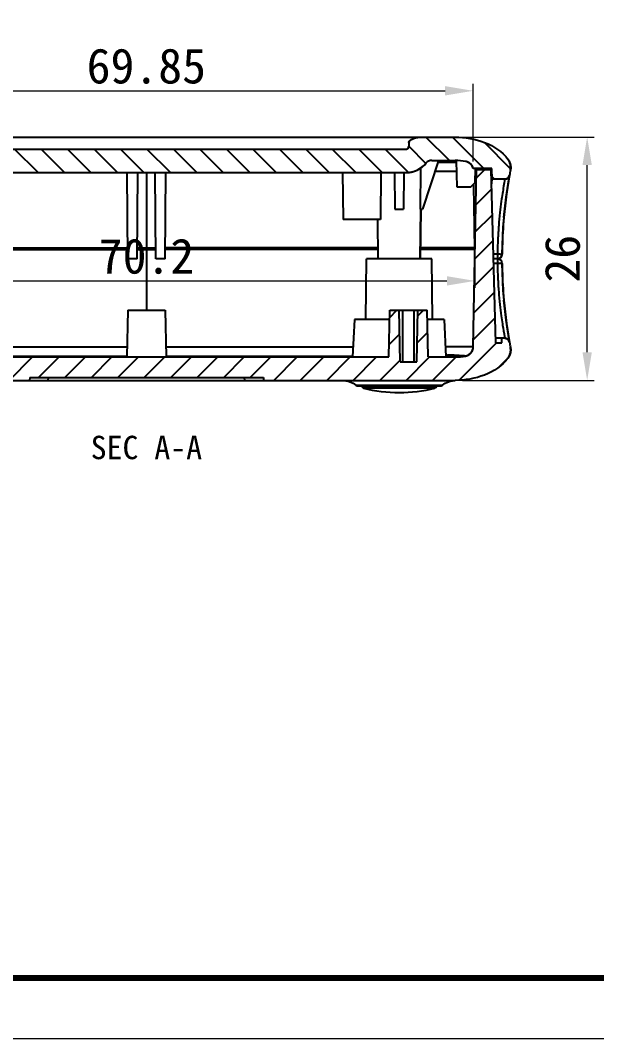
# Model space of a CAD drawing. Header units: millimetres. Extents: x 209 to 585, y 129 to 391.
# Drawn here: x 264.8 to 326.3, y 129.4 to 238.2 of the extents above; entities that cross this region are included whole.
import ezdxf
from ezdxf.enums import TextEntityAlignment as Align

# ---------------------------------------------------------------- set-up
doc = ezdxf.new("R2010")
doc.units = ezdxf.units.MM
doc.layers.add('02___PRT_ALL_AXES', color=7, linetype='Continuous')
doc.layers.add('06___PRT_ALL_SURFS', color=7, linetype='Continuous')
for name, color, linetype, lineweight in [('dim', 82, 'Continuous', 9), ('from', 7, 'Continuous', 13), ('hatch', 56, 'Continuous', 9)]:
    doc.layers.add(name, color=color, linetype=linetype, lineweight=lineweight)
doc.styles.add('宋体', font='SimSun.ttf')
doc.dimstyles.new('YanXiu', dxfattribs={"dimscale": 1.5, "dimtxt": 2.5, "dimasz": 2.2, "dimexe": 0.65, "dimexo": 0.65, "dimgap": 0.5, "dimtad": 1, "dimdsep": 46, "dimtxsty": '宋体', "dimcen": 0, "dimclrd": 3, "dimclre": 3, "dimclrt": 3, "dimazin": 2, "dimtfac": 1, "dimtofl": 0, "dimtmove": 0, "dimatfit": 3, "dimfxl": 0, "dimlwd": 5, "dimlwe": 5, "dimarcsym": 0})

# ---------------------------------------------------------------- blocks, each defined once
blk = doc.blocks.new('*D8')
at = {"layer": 'Defpoints', "color": 0}
for p in [(313.14, 230.68), (313.14, 222.39), (243.29, 221.94)]:
    blk.add_point(p, dxfattribs=at)
at = {"layer": 'dim', "color": 3, "lineweight": 5}
for p, q in [((243.29, 222.69), (243.29, 231.43)), ((246.29, 230.68), (310.14, 230.68)), ((313.14, 223.14), (313.14, 231.43))]:
    blk.add_line(p, q, dxfattribs=at)
at = {"layer": 'dim', "color": 3}
for points in [[(246.29, 231.18), (246.29, 230.18), (243.29, 230.68)], [(310.14, 231.18), (310.14, 230.18), (313.14, 230.68)]]:
    blk.add_solid(points, dxfattribs=at)
at = {"layer": 'dim', "color": 3, "insert": (278.21, 233.31), "char_height": 3.75, "attachment_point": 5, "style": '宋体'}
blk.add_mtext('69.85', dxfattribs=at)
blk = doc.blocks.new('*D32')
at = {"layer": 'Defpoints', "color": 0}
for p in [(309.73, 225.74), (325.32, 225.74), (311.23, 199.74)]:
    blk.add_point(p, dxfattribs=at)
at = {"layer": 'dim', "color": 3, "lineweight": 5}
for p, q in [((310.48, 225.74), (326.07, 225.74)), ((325.32, 202.74), (325.32, 222.74)), ((311.98, 199.74), (326.07, 199.74))]:
    blk.add_line(p, q, dxfattribs=at)
at = {"layer": 'dim', "color": 3}
for points in [[(324.82, 222.74), (325.82, 222.74), (325.32, 225.74)], [(324.82, 202.74), (325.82, 202.74), (325.32, 199.74)]]:
    blk.add_solid(points, dxfattribs=at)
at = {"layer": 'dim', "color": 3, "insert": (322.69, 212.74), "char_height": 3.75, "attachment_point": 5, "rotation": 90, "style": '宋体'}
blk.add_mtext('26', dxfattribs=at)
blk = doc.blocks.new('*D38')
at = {"layer": 'Defpoints', "color": 0}
for p in [(243.13, 213.74), (313.33, 213.74), (313.33, 210.37)]:
    blk.add_point(p, dxfattribs=at)
at = {"layer": 'dim', "color": 3, "lineweight": 5}
for p, q in [((243.13, 212.99), (243.13, 209.62)), ((313.33, 212.99), (313.33, 209.62)), ((246.13, 210.37), (310.33, 210.37))]:
    blk.add_line(p, q, dxfattribs=at)
at = {"layer": 'dim', "color": 3}
for points in [[(246.13, 210.87), (246.13, 209.87), (243.13, 210.37)], [(310.33, 210.87), (310.33, 209.87), (313.33, 210.37)]]:
    blk.add_solid(points, dxfattribs=at)
at = {"layer": 'dim', "color": 3, "insert": (278.23, 212.99), "char_height": 3.75, "attachment_point": 5, "style": '宋体'}
blk.add_mtext('70.2', dxfattribs=at)

msp = doc.modelspace()

# ---------------------------------------------------------------- hatches: boundary and pattern name
at = {"linetype": 'Continuous'}
h = msp.add_hatch(dxfattribs=at)
h.set_pattern_fill('DEFAULT__2', color=2, scale=2, angle=135, style=0, pattern_type=0)
h.set_pattern_definition([(135, (174.3727, 136.0105), (-1.414214, -1.414214), [])])
edge = h.paths.add_edge_path()
edge.add_line((240.728, 212.736), (242.03, 212.736))
edge.add_spline(control_points=[(240.728, 212.736), (240.437, 212.736), (240.231, 212.94), (240.228, 213.231)], knot_values=[0, 0, 0, 0, 1, 1, 1, 1], weights=[1, 0.8070495, 0.8070495, 1], degree=3, periodic=0)
edge.add_arc((189.68, 212.731), 50.55, 0.56679, 10.78594)
edge.add_spline(control_points=[(239.337, 222.191), (239.258, 222.607), (239.352, 223.02), (239.603, 223.361)], knot_values=[0, 0, 0, 0, 1, 1, 1, 1], weights=[1, 0.9443109, 0.9443109, 1], degree=3, periodic=0)
edge.add_spline(control_points=[(239.603, 223.361), (240.783, 224.963), (243.238, 225.736), (245.23, 225.736)], knot_values=[0, 0, 0, 0, 1, 1, 1, 1], degree=3, periodic=0)
edge.add_line((245.23, 225.736), (248.23, 225.736))
edge.add_spline(control_points=[(248.23, 225.736), (249.223, 225.736), (249.827, 225.621), (250.108, 225.336)], knot_values=[0, 0, 0, 0, 1, 1, 1, 1], degree=3, periodic=0)
edge.add_spline(control_points=[(250.108, 225.336), (250.16, 225.283), (250.189, 225.215), (250.193, 225.141)], knot_values=[0, 0, 0, 0, 1, 1, 1, 1], weights=[1, 0.956699, 0.956699, 1], degree=3, periodic=0)
edge.add_line((250.193, 225.141), (250.215, 224.72))
edge.add_spline(control_points=[(250.515, 224.436), (250.346, 224.436), (250.224, 224.552), (250.215, 224.72)], knot_values=[0, 0, 0, 0, 1, 1, 1, 1], weights=[1, 0.8169162, 0.8169162, 1], degree=3, periodic=0)
edge.add_line((250.515, 224.436), (305.946, 224.436))
edge.add_spline(control_points=[(305.946, 224.436), (306.114, 224.436), (306.236, 224.552), (306.245, 224.72)], knot_values=[0, 0, 0, 0, 1, 1, 1, 1], weights=[1, 0.8169162, 0.8169162, 1], degree=3, periodic=0)
edge.add_line((306.267, 225.141), (306.245, 224.72))
edge.add_spline(control_points=[(306.267, 225.141), (306.271, 225.215), (306.301, 225.283), (306.353, 225.336)], knot_values=[0, 0, 0, 0, 1, 1, 1, 1], weights=[1, 0.956699, 0.956699, 1], degree=3, periodic=0)
edge.add_spline(control_points=[(306.353, 225.336), (306.633, 225.621), (307.238, 225.736), (308.23, 225.736)], knot_values=[0, 0, 0, 0, 1, 1, 1, 1], degree=3, periodic=0)
edge.add_line((308.23, 225.736), (311.23, 225.736))
edge.add_spline(control_points=[(311.23, 225.736), (313.223, 225.736), (315.677, 224.963), (316.857, 223.361)], knot_values=[0, 0, 0, 0, 1, 1, 1, 1], degree=3, periodic=0)
edge.add_spline(control_points=[(316.857, 223.361), (317.109, 223.02), (317.203, 222.607), (317.123, 222.191)], knot_values=[0, 0, 0, 0, 1, 1, 1, 1], weights=[1, 0.9443109, 0.9443109, 1], degree=3, periodic=0)
edge.add_arc((366.641, 212.754), 50.409, 169.2108, 169.83864)
edge.add_spline(control_points=[(317.023, 221.648), (316.978, 221.398), (316.784, 221.236), (316.531, 221.236)], knot_values=[0, 0, 0, 0, 1, 1, 1, 1], weights=[1, 0.8446327, 0.8446327, 1], degree=3, periodic=0)
edge.add_line((316.531, 221.236), (315.156, 221.236))
edge.add_line((315.156, 221.236), (315.126, 222.386))
edge.add_line((315.126, 222.386), (313.136, 222.386))
edge.add_spline(control_points=[(313.136, 222.386), (313.039, 222.777), (312.746, 223.054), (312.349, 223.128)], knot_values=[0, 0, 0, 0, 1, 1, 1, 1], weights=[1, 0.8940237, 0.8940237, 1], degree=3, periodic=0)
edge.add_spline(control_points=[(312.349, 223.128), (311.96, 223.2), (311.572, 223.236), (311.23, 223.236)], knot_values=[0, 0, 0, 0, 1, 1, 1, 1], degree=3, periodic=0)
edge.add_line((308.73, 223.236), (311.23, 223.236))
edge.add_spline(control_points=[(308.73, 223.236), (308.665, 223.236), (308.539, 223.222), (308.369, 223.166), (308.227, 223.084), (308.158, 223.019), (308.131, 222.986)], knot_values=[0, 0, 0, 0, 0.25, 0.5, 0.75, 1, 1, 1, 1], degree=3, periodic=0)
edge.add_spline(control_points=[(305.946, 221.936), (306.811, 221.936), (307.591, 222.31), (308.131, 222.986)], knot_values=[0, 0, 0, 0, 1, 1, 1, 1], weights=[1, 0.9342585, 0.9342585, 1], degree=3, periodic=0)
edge.add_line((250.515, 221.936), (305.946, 221.936))
edge.add_spline(control_points=[(250.515, 221.936), (249.65, 221.936), (248.87, 222.31), (248.329, 222.986)], knot_values=[0, 0, 0, 0, 1, 1, 1, 1], weights=[1, 0.9342585, 0.9342585, 1], degree=3, periodic=0)
edge.add_spline(control_points=[(248.329, 222.986), (248.302, 223.019), (248.233, 223.084), (248.092, 223.166), (247.922, 223.222), (247.795, 223.236), (247.73, 223.236)], knot_values=[0, 0, 0, 0, 0.25, 0.5, 0.75, 1, 1, 1, 1], degree=3, periodic=0)
edge.add_line((245.23, 223.236), (247.73, 223.236))
edge.add_spline(control_points=[(245.23, 223.236), (244.888, 223.236), (244.5, 223.2), (244.111, 223.128)], knot_values=[0, 0, 0, 0, 1, 1, 1, 1], degree=3, periodic=0)
edge.add_spline(control_points=[(244.111, 223.128), (243.624, 223.037), (243.303, 222.658), (243.295, 222.162)], knot_values=[0, 0, 0, 0, 1, 1, 1, 1], weights=[1, 0.8498129, 0.8498129, 1], degree=3, periodic=0)
edge.add_line((243.295, 222.162), (243.15, 213.886))
edge.add_line((242.06, 213.886), (243.15, 213.886))
edge.add_line((242.06, 213.886), (242.03, 212.736))
h = msp.add_hatch(dxfattribs=at)
h.set_pattern_fill('DEFAULT__1', color=2, scale=2, angle=45, style=0, pattern_type=0)
h.set_pattern_definition([(45, (174.3727, 136.0105), (-1.414214, 1.414214), [])])
edge = h.paths.add_edge_path()
edge.add_line((245.23, 199.736), (265.73, 199.736))
edge.add_spline(control_points=[(245.23, 199.736), (243.238, 199.736), (240.783, 200.509), (239.603, 202.11)], knot_values=[0, 0, 0, 0, 1, 1, 1, 1], degree=3, periodic=0)
edge.add_spline(control_points=[(239.603, 202.11), (239.352, 202.451), (239.258, 202.865), (239.337, 203.281)], knot_values=[0, 0, 0, 0, 1, 1, 1, 1], weights=[1, 0.9443109, 0.9443109, 1], degree=3, periodic=0)
edge.add_arc((189.68, 212.741), 50.55, 349.21406, 359.43321)
edge.add_spline(control_points=[(240.228, 212.241), (240.231, 212.531), (240.437, 212.736), (240.728, 212.736)], knot_values=[0, 0, 0, 0, 1, 1, 1, 1], weights=[1, 0.8070495, 0.8070495, 1], degree=3, periodic=0)
edge.add_line((240.728, 212.736), (242.13, 212.736))
edge.add_line((242.13, 212.736), (242.156, 213.736))
edge.add_line((243.13, 213.736), (242.156, 213.736))
edge.add_line((243.13, 213.736), (243.312, 203.306))
edge.add_spline(control_points=[(243.312, 203.306), (243.321, 202.809), (243.643, 202.429), (244.132, 202.34)], knot_values=[0, 0, 0, 0, 1, 1, 1, 1], weights=[1, 0.8491243, 0.8491243, 1], degree=3, periodic=0)
edge.add_spline(control_points=[(244.132, 202.34), (244.514, 202.27), (244.895, 202.236), (245.23, 202.236)], knot_values=[0, 0, 0, 0, 1, 1, 1, 1], degree=3, periodic=0)
edge.add_line((245.23, 202.236), (248.143, 202.236))
edge.add_line((248.143, 202.236), (248.23, 207.236))
edge.add_line((248.23, 207.236), (249.23, 207.236))
edge.add_line((249.326, 201.736), (249.23, 207.236))
edge.add_line((249.326, 201.736), (251.134, 201.736))
edge.add_line((251.134, 201.736), (251.23, 207.236))
edge.add_line((251.23, 207.236), (252.23, 207.236))
edge.add_line((252.318, 202.236), (252.23, 207.236))
edge.add_line((252.318, 202.236), (304.143, 202.236))
edge.add_line((304.143, 202.236), (304.23, 207.236))
edge.add_line((304.23, 207.236), (305.23, 207.236))
edge.add_line((305.326, 201.736), (305.23, 207.236))
edge.add_line((305.326, 201.736), (307.134, 201.736))
edge.add_line((307.134, 201.736), (307.23, 207.236))
edge.add_line((307.23, 207.236), (308.23, 207.236))
edge.add_line((308.318, 202.236), (308.23, 207.236))
edge.add_line((308.318, 202.236), (311.23, 202.236))
edge.add_spline(control_points=[(311.23, 202.236), (311.566, 202.236), (311.947, 202.27), (312.328, 202.34)], knot_values=[0, 0, 0, 0, 1, 1, 1, 1], degree=3, periodic=0)
edge.add_spline(control_points=[(312.328, 202.34), (312.818, 202.429), (313.14, 202.809), (313.148, 203.306)], knot_values=[0, 0, 0, 0, 1, 1, 1, 1], weights=[1, 0.8491243, 0.8491243, 1], degree=3, periodic=0)
edge.add_line((313.148, 203.306), (313.479, 222.236))
edge.add_line((315.03, 222.236), (313.479, 222.236))
edge.add_line((315.03, 222.236), (315.514, 203.736))
edge.add_line((315.514, 203.736), (316.201, 203.736))
edge.add_line((316.201, 203.736), (316.214, 204.236))
edge.add_line((316.531, 204.236), (316.214, 204.236))
edge.add_spline(control_points=[(316.531, 204.236), (316.784, 204.236), (316.978, 204.073), (317.023, 203.824)], knot_values=[0, 0, 0, 0, 1, 1, 1, 1], weights=[1, 0.8446327, 0.8446327, 1], degree=3, periodic=0)
edge.add_arc((366.641, 212.717), 50.409, 190.16136, 190.7892)
edge.add_spline(control_points=[(317.123, 203.281), (317.203, 202.865), (317.109, 202.451), (316.857, 202.11)], knot_values=[0, 0, 0, 0, 1, 1, 1, 1], weights=[1, 0.9443109, 0.9443109, 1], degree=3, periodic=0)
edge.add_spline(control_points=[(316.857, 202.11), (315.677, 200.509), (313.223, 199.736), (311.23, 199.736)], knot_values=[0, 0, 0, 0, 1, 1, 1, 1], degree=3, periodic=0)
edge.add_line((290.73, 199.736), (311.23, 199.736))
edge.add_line((290.715, 200.036), (290.73, 199.736))
edge.add_line((265.746, 200.036), (290.715, 200.036))
edge.add_line((265.746, 200.036), (265.73, 199.736))

# ---------------------------------------------------------------- linework, layer by layer
at = {"color": 7, "linetype": 'Continuous'}
for p, q in [((251.23, 225.736), (305.23, 225.736)), ((308.23, 225.736), (311.23, 225.736)), ((308.23, 225.736), (311.23, 225.736)), ((250.515, 224.436), (305.946, 224.436)), ((250.515, 224.436), (305.946, 224.436)), ((306.267, 225.141), (306.245, 224.72)), ((306.267, 225.141), (306.245, 224.72)), ((308.73, 223.236), (311.23, 223.236)), ((308.73, 223.236), (311.23, 223.236)), ((311.414, 220.386), (311.364, 223.234)), ((315.126, 222.386), (313.136, 222.386)), ((315.126, 222.386), (313.136, 222.386)), ((313.148, 203.306), (313.479, 222.236)), ((313.148, 203.306), (313.479, 222.236)), ((313.352, 220.886), (313.379, 222.386)), ((315.03, 222.236), (313.479, 222.236)), ((315.03, 222.236), (313.479, 222.236)), ((315.03, 222.236), (315.514, 203.736)), ((315.03, 222.236), (315.514, 203.736)), ((315.156, 221.236), (315.126, 222.386)), ((315.156, 221.236), (315.126, 222.386)), ((250.515, 221.936), (305.946, 221.936)), ((250.515, 221.936), (305.946, 221.936)), ((276.23, 212.736), (276.15, 221.936)), ((277.23, 212.736), (277.311, 221.936)), ((278.23, 221.936), (278.23, 207.236)), ((279.23, 212.736), (279.15, 221.936)), ((280.23, 212.736), (280.311, 221.936)), ((299.187, 221.936), (299.23, 216.936)), ((303.274, 221.936), (303.23, 216.936)), ((312.844, 220.386), (313.352, 220.886)), ((316.531, 221.236), (315.156, 221.236)), ((316.531, 221.236), (315.156, 221.236)), ((316.66, 219.309), (317.036, 221.646)), ((316.661, 219.309), (317.037, 221.645)), ((312.844, 220.386), (311.414, 220.386)), ((313.194, 220.531), (313.191, 220.727)), ((313.232, 218.394), (313.194, 220.531)), ((316.345, 216.121), (316.661, 219.309)), ((316.424, 217.147), (316.66, 219.309)), ((307.533, 218.036), (307.486, 212.736)), ((313.236, 218.131), (313.232, 218.394)), ((313.265, 216.442), (313.236, 218.131)), ((303.23, 216.936), (299.23, 216.936)), ((313.273, 216.03), (313.265, 216.442)), ((313.276, 215.827), (313.273, 216.03)), ((313.311, 213.886), (313.276, 215.827)), ((316.234, 213.231), (316.345, 216.121)), ((253.495, 213.736), (276.22, 213.736)), ((253.496, 213.886), (276.22, 213.886)), ((277.239, 213.736), (279.222, 213.736)), ((277.24, 213.886), (279.22, 213.886)), ((302.964, 213.886), (280.24, 213.886)), ((302.965, 213.736), (280.24, 213.736)), ((313.33, 213.736), (307.495, 213.736)), ((313.314, 213.886), (307.496, 213.886)), ((316.246, 213.998), (316.232, 213.231)), ((277.23, 212.736), (276.23, 212.736)), ((280.23, 212.736), (279.23, 212.736)), ((301.674, 206.236), (301.73, 212.736)), ((308.787, 206.236), (308.73, 212.736)), ((315.733, 213.208), (315.266, 213.208)), ((315.732, 212.736), (315.278, 212.736)), ((315.291, 212.264), (315.733, 212.264)), ((315.732, 213.208), (315.732, 212.264)), ((316.232, 213.231), (316.234, 213.231)), ((316.232, 212.241), (316.246, 211.473)), ((316.234, 212.241), (316.232, 212.241)), ((316.345, 209.352), (316.234, 212.241)), ((316.661, 206.161), (316.345, 209.352)), ((276.23, 207.236), (276.143, 202.236)), ((276.23, 207.236), (280.23, 207.236)), ((280.23, 207.236), (280.318, 202.236)), ((304.143, 202.236), (304.23, 207.236)), ((304.143, 202.236), (304.23, 207.236)), ((304.23, 207.236), (308.23, 207.236)), ((304.23, 207.236), (305.23, 207.236)), ((305.326, 201.736), (305.23, 207.236)), ((305.326, 201.736), (305.23, 207.236)), ((305.63, 201.736), (305.63, 207.236)), ((306.83, 201.736), (306.83, 207.236)), ((307.134, 201.736), (307.23, 207.236)), ((307.134, 201.736), (307.23, 207.236)), ((307.23, 207.236), (308.23, 207.236)), ((308.318, 202.236), (308.23, 207.236)), ((308.318, 202.236), (308.23, 207.236)), ((300.44, 206.236), (300.23, 202.236)), ((310.021, 206.236), (310.23, 202.236)), ((317.037, 203.826), (316.661, 206.161)), ((316.531, 204.236), (315.501, 204.236)), ((315.514, 203.736), (316.201, 203.736)), ((315.514, 203.736), (316.201, 203.736)), ((316.201, 203.736), (316.214, 204.236)), ((316.201, 203.736), (316.214, 204.236)), ((316.531, 204.236), (316.214, 204.236)), ((256.174, 203.306), (276.162, 203.306)), ((280.299, 203.306), (300.286, 203.306)), ((310.221, 202.414), (310.387, 202.415)), ((252.318, 202.236), (304.143, 202.236)), ((252.318, 202.236), (304.143, 202.236)), ((256.23, 202.34), (276.143, 202.34)), ((280.318, 202.34), (300.23, 202.34)), ((305.326, 201.736), (307.134, 201.736)), ((305.326, 201.736), (307.134, 201.736)), ((308.318, 202.236), (311.23, 202.236)), ((308.318, 202.236), (311.23, 202.236)), ((245.23, 199.736), (311.23, 199.736)), ((245.23, 199.736), (265.73, 199.736)), ((265.746, 200.036), (265.73, 199.736)), ((265.746, 200.036), (265.73, 199.736)), ((265.746, 200.036), (290.715, 200.036)), ((265.746, 200.036), (290.715, 200.036)), ((267.728, 199.736), (267.743, 200.036)), ((288.733, 199.736), (288.717, 200.036)), ((290.715, 200.036), (290.73, 199.736)), ((290.715, 200.036), (290.73, 199.736)), ((290.73, 199.736), (311.23, 199.736)), ((301.258, 199.136), (301.259, 199.089)), ((309.202, 199.136), (309.202, 199.089)), ((309.202, 199.089), (301.259, 199.089)), ((309.049, 198.899), (301.411, 198.899))]:
    msp.add_line(p, q, dxfattribs=at)
for points in [[(317.036, 203.826), (316.661, 206.161), (316.424, 208.325)], [(299.23, 199.736), (299.774, 199.664), (300.329, 199.428), (300.603, 199.241)], [(309.858, 199.241), (310.132, 199.428), (310.686, 199.664), (311.23, 199.736)]]:
    msp.add_lwpolyline(points, dxfattribs=at)
for centre, radius, start, end in [((306.567, 225.126), 0.3, 135.47199, 177), ((305.946, 224.736), 0.3, 270, 357), ((312.166, 222.145), 1, 13.94007, 79.44082), ((315.65, 222.472), 1.5, 349.21075, 36.38108), ((305.946, 224.736), 2.8, 270, 321.31781), ((363.491, 213.933), 49.099, 170.50441, 170.69441), ((364.633, 213.741), 50.256, 170.19458, 170.50366), ((366.641, 212.754), 50.409, 169.2108, 169.83864), ((366.641, 212.754), 50.409, 169.2108, 169.83864), ((364.105, 213.865), 49.501, 171.43697, 172.12777), ((362.056, 212.603), 46.337, 169.26221, 171.17885), ((316.531, 221.736), 0.5, 270, 349.83859), ((366.641, 212.747), 50.41, 170.02508, 172.13639), ((366.964, 212.719), 50.734, 172.15496, 174.99314), ((366.529, 212.735), 50.299, 174.9676, 178.56075), ((315.732, 213.236), 0.5, 270.00028, 359.43671), ((315.732, 212.236), 0.5, 0.5633, 90.00001), ((315.734, 212.236), 0.5, 0.56333, 90), ((315.734, 213.236), 0.5, 316.1941, 359.43667), ((366.949, 212.761), 50.72, 181.45547, 185.01751), ((366.59, 212.71), 50.357, 184.99612, 187.85572), ((360.843, 212.671), 45.108, 188.8091, 188.97876), ((367.033, 212.786), 50.807, 187.87207, 189.95429), ((361.975, 212.856), 46.255, 188.98576, 190.52484), ((362.638, 212.977), 46.929, 190.52176, 190.73438), ((316.531, 203.736), 0.5, 10.16141, 90), ((366.641, 212.717), 50.409, 190.16136, 190.7892), ((366.641, 212.717), 50.409, 190.16136, 190.7892), ((310.565, 130.096), 72.319, 89.67874, 90.14069), ((310.701, 154.098), 48.317, 89.20259, 89.68108), ((310.954, 172.099), 30.314, 88.69139, 89.20586), ((312.148, 203.324), 1, 280.37218, 359), ((315.65, 203), 1.5, 323.61892, 10.78925), ((300.909, 199.636), 0.5, 232.20507, 270), ((309.551, 199.636), 0.5, 270, 307.79493), ((301.459, 199.093), 0.2, 181, 256.18294), ((305.23, 214.427), 15.991, 256.18294, 283.81706), ((309.002, 199.093), 0.2, 283.81706, 359)]:
    msp.add_arc(centre, radius, start, end, dxfattribs=at)
for points, start_tangent, end_tangent in [([(306.267, 225.141), (306.268, 225.148), (306.268, 225.155), (306.269, 225.161), (306.27, 225.168), (306.271, 225.175), (306.272, 225.181), (306.273, 225.188), (306.275, 225.195), (306.277, 225.201), (306.278, 225.208), (306.28, 225.214), (306.282, 225.221), (306.285, 225.227), (306.287, 225.234), (306.29, 225.24), (306.292, 225.247), (306.295, 225.253), (306.298, 225.259), (306.301, 225.265), (306.304, 225.271), (306.308, 225.277), (306.311, 225.283), (306.315, 225.289), (306.319, 225.294), (306.323, 225.3), (306.327, 225.306), (306.331, 225.311), (306.335, 225.316), (306.339, 225.321), (306.344, 225.326), (306.348, 225.331), (306.353, 225.336)], (0.052336, 0.9986295), (0.7012579, 0.7129077)), ([(306.353, 225.336), (308.23, 225.736)], (0.7012579, 0.7129077), (1, 0)), ([(306.353, 225.336), (308.23, 225.736)], (0.7012579, 0.7129077), (1, 0)), ([(311.23, 225.736), (316.857, 223.361)], (1, 0), (0.5931531, -0.8050897)), ([(311.23, 225.736), (316.857, 223.361)], (1, 0), (0.5931531, -0.8050897)), ([(305.946, 224.436), (305.952, 224.436), (305.959, 224.436), (305.965, 224.436), (305.972, 224.437), (305.978, 224.438), (305.985, 224.438), (305.992, 224.439), (305.999, 224.441), (306.005, 224.442), (306.012, 224.443), (306.019, 224.445), (306.026, 224.447), (306.033, 224.449), (306.039, 224.451), (306.046, 224.453), (306.053, 224.456), (306.06, 224.458), (306.066, 224.461), (306.073, 224.464), (306.079, 224.467), (306.086, 224.471), (306.092, 224.474), (306.099, 224.478), (306.105, 224.482), (306.111, 224.486), (306.117, 224.49), (306.123, 224.494), (306.129, 224.499), (306.135, 224.503), (306.141, 224.508), (306.147, 224.513), (306.152, 224.518), (306.157, 224.523), (306.163, 224.529), (306.168, 224.534), (306.173, 224.54), (306.178, 224.546), (306.182, 224.551), (306.187, 224.557), (306.191, 224.563), (306.195, 224.569), (306.199, 224.576), (306.203, 224.582), (306.207, 224.588), (306.21, 224.595), (306.214, 224.601), (306.217, 224.608), (306.22, 224.614), (306.223, 224.621), (306.225, 224.627), (306.228, 224.634), (306.23, 224.641), (306.232, 224.647), (306.234, 224.654), (306.236, 224.661), (306.238, 224.667), (306.239, 224.674), (306.241, 224.681), (306.242, 224.687), (306.243, 224.694), (306.244, 224.701), (306.244, 224.707), (306.245, 224.714), (306.245, 224.72)], (1, 0), (0.052336, 0.9986295)), ([(308.73, 223.236), (308.542, 223.216), (308.373, 223.162), (308.234, 223.081), (308.131, 222.986)], (-1, 0), (-0.625, -0.7806247)), ([(308.73, 223.236), (308.542, 223.216), (308.373, 223.162), (308.234, 223.081), (308.131, 222.986)], (-1, 0), (-0.625, -0.7806247)), ([(312.349, 223.128), (311.23, 223.236)], (-0.9830662, 0.183251), (-1, 0)), ([(312.349, 223.128), (311.23, 223.236)], (-0.9830662, 0.183251), (-1, 0)), ([(313.136, 222.386), (313.132, 222.402), (313.128, 222.419), (313.123, 222.435), (313.118, 222.451), (313.112, 222.468), (313.107, 222.484), (313.101, 222.501), (313.094, 222.517), (313.088, 222.533), (313.081, 222.549), (313.073, 222.565), (313.066, 222.581), (313.058, 222.597), (313.05, 222.613), (313.041, 222.629), (313.032, 222.645), (313.023, 222.66), (313.014, 222.675), (313.004, 222.691), (312.994, 222.706), (312.984, 222.721), (312.973, 222.736), (312.962, 222.75), (312.951, 222.765), (312.939, 222.779), (312.928, 222.793), (312.916, 222.807), (312.903, 222.82), (312.891, 222.834), (312.878, 222.847), (312.865, 222.86), (312.852, 222.873), (312.838, 222.885), (312.825, 222.897), (312.811, 222.909), (312.797, 222.921), (312.782, 222.932), (312.768, 222.944), (312.753, 222.954), (312.738, 222.965), (312.723, 222.975), (312.708, 222.985), (312.692, 222.995), (312.677, 223.004), (312.661, 223.014), (312.645, 223.022), (312.63, 223.031), (312.614, 223.039), (312.597, 223.047), (312.581, 223.055), (312.565, 223.062), (312.549, 223.069), (312.532, 223.075), (312.516, 223.082), (312.499, 223.088), (312.482, 223.094), (312.466, 223.099), (312.449, 223.104), (312.432, 223.109), (312.416, 223.113), (312.399, 223.117), (312.382, 223.121), (312.366, 223.125), (312.349, 223.128)], (-0.2409069, 0.9705482), (-0.9830662, 0.183251)), ([(316.857, 223.361), (316.869, 223.346), (316.879, 223.331), (316.89, 223.315), (316.901, 223.3), (316.911, 223.284), (316.921, 223.268), (316.931, 223.251), (316.941, 223.235), (316.951, 223.219), (316.96, 223.202), (316.969, 223.185), (316.978, 223.168), (316.987, 223.151), (316.996, 223.134), (317.004, 223.116), (317.012, 223.099), (317.02, 223.081), (317.028, 223.063), (317.036, 223.045), (317.043, 223.027), (317.05, 223.009), (317.057, 222.991), (317.064, 222.973), (317.07, 222.954), (317.076, 222.936), (317.082, 222.917), (317.088, 222.898), (317.093, 222.88), (317.098, 222.861), (317.103, 222.842), (317.108, 222.823), (317.113, 222.804), (317.117, 222.785), (317.121, 222.766), (317.124, 222.746), (317.128, 222.727), (317.131, 222.708), (317.134, 222.688), (317.137, 222.669), (317.139, 222.65), (317.141, 222.63), (317.143, 222.611), (317.145, 222.592), (317.146, 222.572), (317.148, 222.553), (317.149, 222.533), (317.149, 222.514), (317.15, 222.495), (317.15, 222.475), (317.15, 222.456), (317.149, 222.437), (317.149, 222.417), (317.148, 222.398), (317.147, 222.379), (317.146, 222.36), (317.144, 222.341), (317.142, 222.322), (317.14, 222.303), (317.138, 222.284), (317.136, 222.265), (317.133, 222.246), (317.13, 222.228), (317.127, 222.209), (317.123, 222.191)], (0.5931531, -0.8050897), (-0.187197, -0.9823224)), ([(305.946, 221.936), (305.984, 221.936), (306.022, 221.937), (306.06, 221.938), (306.098, 221.94), (306.136, 221.942), (306.175, 221.945), (306.213, 221.949), (306.252, 221.953), (306.29, 221.957), (306.329, 221.962), (306.367, 221.968), (306.406, 221.974), (306.444, 221.981), (306.483, 221.988), (306.521, 221.996), (306.56, 222.004), (306.598, 222.013), (306.636, 222.022), (306.674, 222.032), (306.713, 222.043), (306.751, 222.054), (306.788, 222.066), (306.826, 222.078), (306.864, 222.091), (306.901, 222.104), (306.938, 222.118), (306.976, 222.132), (307.013, 222.147), (307.049, 222.163), (307.086, 222.178), (307.122, 222.195), (307.158, 222.212), (307.194, 222.229), (307.229, 222.247), (307.265, 222.266), (307.3, 222.285), (307.334, 222.305), (307.369, 222.324), (307.403, 222.345), (307.437, 222.366), (307.47, 222.387), (307.503, 222.409), (307.536, 222.431), (307.568, 222.454), (307.601, 222.477), (307.632, 222.501), (307.664, 222.525), (307.694, 222.549), (307.725, 222.574), (307.755, 222.599), (307.785, 222.625), (307.814, 222.65), (307.843, 222.677), (307.871, 222.703), (307.899, 222.73), (307.927, 222.757), (307.954, 222.785), (307.981, 222.813), (308.007, 222.841), (308.033, 222.869), (308.058, 222.898), (308.083, 222.927), (308.107, 222.956), (308.131, 222.986)], (1, 0), (0.625, 0.7806247)), ([(317.023, 221.648), (317.021, 221.638), (317.02, 221.633), (317.019, 221.628), (317.018, 221.623), (317.017, 221.618), (317.015, 221.613), (317.014, 221.608), (317.013, 221.603), (317.011, 221.598), (317.01, 221.593), (317.008, 221.588), (317.007, 221.583), (317.005, 221.578), (317.004, 221.573), (317.002, 221.568), (317, 221.563), (316.998, 221.558), (316.996, 221.553), (316.994, 221.548), (316.992, 221.543), (316.99, 221.538), (316.988, 221.533), (316.986, 221.528), (316.983, 221.524), (316.981, 221.519), (316.979, 221.514), (316.976, 221.509), (316.974, 221.504), (316.971, 221.499), (316.969, 221.494), (316.966, 221.49), (316.963, 221.485), (316.96, 221.48), (316.958, 221.475), (316.955, 221.471), (316.952, 221.466), (316.949, 221.461), (316.946, 221.457), (316.942, 221.452), (316.939, 221.448), (316.936, 221.443), (316.933, 221.439), (316.929, 221.434), (316.926, 221.43), (316.923, 221.425), (316.919, 221.421), (316.915, 221.416), (316.912, 221.412), (316.908, 221.408), (316.904, 221.404), (316.901, 221.399), (316.897, 221.395), (316.893, 221.391), (316.889, 221.387), (316.885, 221.383), (316.881, 221.379), (316.877, 221.375), (316.873, 221.371), (316.869, 221.367), (316.864, 221.364), (316.86, 221.36), (316.856, 221.356), (316.852, 221.352), (316.847, 221.349), (316.843, 221.345), (316.838, 221.342), (316.834, 221.338), (316.829, 221.335), (316.825, 221.331), (316.82, 221.328), (316.816, 221.325), (316.811, 221.322), (316.806, 221.319), (316.801, 221.315), (316.797, 221.312), (316.792, 221.309), (316.787, 221.307), (316.782, 221.304), (316.777, 221.301), (316.772, 221.298), (316.767, 221.295), (316.763, 221.293), (316.758, 221.29), (316.753, 221.288), (316.747, 221.285), (316.742, 221.283), (316.737, 221.281), (316.732, 221.278), (316.727, 221.276), (316.722, 221.274), (316.717, 221.272), (316.712, 221.27), (316.707, 221.268), (316.701, 221.266), (316.696, 221.264), (316.691, 221.262), (316.686, 221.261), (316.681, 221.259), (316.676, 221.257), (316.67, 221.256), (316.665, 221.254), (316.66, 221.253), (316.655, 221.251), (316.649, 221.25), (316.644, 221.249), (316.639, 221.248), (316.634, 221.247), (316.628, 221.245), (316.623, 221.244), (316.618, 221.244), (316.613, 221.243), (316.608, 221.242), (316.602, 221.241), (316.597, 221.24), (316.592, 221.24), (316.587, 221.239), (316.582, 221.238), (316.577, 221.238), (316.571, 221.237), (316.566, 221.237), (316.561, 221.237), (316.556, 221.236), (316.551, 221.236), (316.546, 221.236), (316.541, 221.236), (316.531, 221.236)], (-0.1764218, -0.9843147), (-1, 0)), ([(316.267, 219.708), (316.147, 218.878), (315.998, 217.663), (315.869, 216.282), (315.776, 214.783), (315.733, 213.208)], (-0.1531394, -0.9882046), (-0.0103863, -0.9999461)), ([(316.232, 213.231), (316.165, 213.218), (315.982, 213.209), (315.732, 213.208)], (-0.0090402, 0.9999591), (-0.9970255, 0.0770728)), ([(315.732, 212.264), (315.982, 212.262), (316.165, 212.254), (316.232, 212.241)], (0.9999531, 0.0096898), (0.0180632, -0.9998368)), ([(315.733, 212.264), (315.775, 210.708), (315.867, 209.214), (315.995, 207.835), (316.143, 206.624), (316.267, 205.763)], (0.0103729, -0.9999462), (0.1531426, -0.9882041)), ([(316.531, 204.236), (316.541, 204.236), (316.546, 204.236), (316.551, 204.235), (316.556, 204.235), (316.561, 204.235), (316.566, 204.235), (316.571, 204.234), (316.577, 204.234), (316.582, 204.233), (316.587, 204.233), (316.592, 204.232), (316.597, 204.231), (316.602, 204.231), (316.608, 204.23), (316.613, 204.229), (316.618, 204.228), (316.623, 204.227), (316.628, 204.226), (316.634, 204.225), (316.639, 204.224), (316.644, 204.223), (316.649, 204.222), (316.655, 204.22), (316.66, 204.219), (316.665, 204.217), (316.67, 204.216), (316.676, 204.214), (316.681, 204.213), (316.686, 204.211), (316.691, 204.209), (316.696, 204.208), (316.701, 204.206), (316.707, 204.204), (316.712, 204.202), (316.717, 204.2), (316.722, 204.198), (316.727, 204.196), (316.732, 204.193), (316.737, 204.191), (316.742, 204.189), (316.747, 204.186), (316.753, 204.184), (316.758, 204.181), (316.763, 204.179), (316.767, 204.176), (316.772, 204.174), (316.777, 204.171), (316.782, 204.168), (316.787, 204.165), (316.792, 204.162), (316.797, 204.159), (316.801, 204.156), (316.806, 204.153), (316.811, 204.15), (316.816, 204.147), (316.82, 204.144), (316.825, 204.14), (316.829, 204.137), (316.834, 204.133), (316.838, 204.13), (316.843, 204.126), (316.847, 204.123), (316.852, 204.119), (316.856, 204.116), (316.86, 204.112), (316.864, 204.108), (316.869, 204.104), (316.873, 204.101), (316.877, 204.097), (316.881, 204.093), (316.885, 204.089), (316.889, 204.085), (316.893, 204.081), (316.897, 204.076), (316.901, 204.072), (316.904, 204.068), (316.908, 204.064), (316.912, 204.06), (316.915, 204.055), (316.919, 204.051), (316.923, 204.047), (316.926, 204.042), (316.929, 204.038), (316.933, 204.033), (316.936, 204.029), (316.939, 204.024), (316.942, 204.02), (316.946, 204.015), (316.949, 204.01), (316.952, 204.006), (316.955, 204.001), (316.958, 203.996), (316.96, 203.992), (316.963, 203.987), (316.966, 203.982), (316.969, 203.977), (316.971, 203.972), (316.974, 203.968), (316.976, 203.963), (316.979, 203.958), (316.981, 203.953), (316.983, 203.948), (316.986, 203.943), (316.988, 203.938), (316.99, 203.933), (316.992, 203.928), (316.994, 203.923), (316.996, 203.919), (316.998, 203.914), (317, 203.909), (317.002, 203.904), (317.004, 203.899), (317.005, 203.894), (317.007, 203.889), (317.008, 203.884), (317.01, 203.879), (317.011, 203.874), (317.013, 203.869), (317.014, 203.864), (317.015, 203.859), (317.017, 203.854), (317.018, 203.849), (317.019, 203.844), (317.02, 203.839), (317.021, 203.834), (317.023, 203.824)], (1, 0), (0.1764218, -0.9843147)), ([(310.171, 203.369), (310.232, 203.37), (310.566, 203.372), (310.912, 203.373), (311.261, 203.373), (311.573, 203.372), (311.827, 203.37), (312.032, 203.368), (312.2, 203.366), (312.342, 203.364), (312.466, 203.361), (312.579, 203.358), (312.683, 203.355), (312.777, 203.352), (312.859, 203.348), (312.928, 203.345), (312.984, 203.341), (313.028, 203.338), (313.062, 203.335), (313.088, 203.332), (313.108, 203.329), (313.122, 203.327), (313.133, 203.324), (313.145, 203.32), (313.147, 203.315)], (0.9999799, 0.0063481), (0.3720235, -0.9282233)), ([(311.646, 202.405), (311.755, 202.402), (311.853, 202.399), (311.943, 202.396), (312.025, 202.392), (312.096, 202.388), (312.155, 202.384), (312.202, 202.38)], (0.9997297, -0.0232473), (0.9954846, -0.0949235)), ([(312.328, 202.34), (312.338, 202.342), (312.348, 202.344), (312.358, 202.346), (312.368, 202.348), (312.377, 202.35), (312.387, 202.352), (312.397, 202.355), (312.407, 202.357), (312.417, 202.36), (312.426, 202.363), (312.436, 202.366), (312.446, 202.369), (312.456, 202.372), (312.466, 202.375), (312.476, 202.379), (312.485, 202.382), (312.495, 202.386), (312.505, 202.389), (312.515, 202.393), (312.524, 202.397), (312.534, 202.401), (312.544, 202.405), (312.554, 202.409), (312.563, 202.414), (312.573, 202.418), (312.583, 202.423), (312.592, 202.427), (312.602, 202.432), (312.611, 202.437), (312.621, 202.442), (312.63, 202.447), (312.64, 202.453), (312.649, 202.458), (312.659, 202.463), (312.668, 202.469), (312.677, 202.475), (312.686, 202.481), (312.696, 202.486), (312.705, 202.493), (312.714, 202.499), (312.723, 202.505), (312.732, 202.511), (312.741, 202.518), (312.749, 202.524), (312.758, 202.531), (312.767, 202.538), (312.776, 202.545), (312.784, 202.552), (312.793, 202.559), (312.801, 202.566), (312.81, 202.573), (312.818, 202.581), (312.826, 202.588), (312.834, 202.596), (312.842, 202.603), (312.85, 202.611), (312.858, 202.619), (312.866, 202.627), (312.874, 202.635), (312.881, 202.643), (312.889, 202.651), (312.896, 202.66), (312.904, 202.668), (312.911, 202.677), (312.918, 202.685), (312.925, 202.694), (312.932, 202.702), (312.939, 202.711), (312.946, 202.72), (312.952, 202.729), (312.959, 202.738), (312.966, 202.747), (312.972, 202.756), (312.978, 202.765), (312.984, 202.775), (312.99, 202.784), (312.996, 202.793), (313.002, 202.803), (313.008, 202.812), (313.013, 202.822), (313.019, 202.831), (313.024, 202.841), (313.03, 202.851), (313.035, 202.861), (313.04, 202.87), (313.045, 202.88), (313.05, 202.89), (313.054, 202.9), (313.059, 202.91), (313.063, 202.92), (313.068, 202.93), (313.072, 202.94), (313.076, 202.95), (313.08, 202.96), (313.084, 202.97), (313.088, 202.98), (313.091, 202.991), (313.095, 203.001), (313.098, 203.011), (313.102, 203.021), (313.105, 203.032), (313.108, 203.042), (313.111, 203.052), (313.114, 203.062), (313.116, 203.073), (313.119, 203.083), (313.121, 203.093), (313.124, 203.103), (313.126, 203.114), (313.128, 203.124), (313.13, 203.134), (313.132, 203.144), (313.134, 203.155), (313.136, 203.165), (313.137, 203.175), (313.139, 203.185), (313.14, 203.195), (313.141, 203.206), (313.143, 203.216), (313.144, 203.226), (313.145, 203.236), (313.145, 203.246), (313.146, 203.256), (313.147, 203.266), (313.147, 203.276), (313.148, 203.286), (313.148, 203.296), (313.148, 203.306)], (0.983659, 0.1800416), (0.0174524, 0.9998477)), ([(317.123, 203.281), (317.127, 203.262), (317.13, 203.244), (317.133, 203.225), (317.136, 203.206), (317.138, 203.188), (317.14, 203.169), (317.142, 203.15), (317.144, 203.131), (317.146, 203.112), (317.147, 203.093), (317.148, 203.074), (317.149, 203.054), (317.149, 203.035), (317.15, 203.016), (317.15, 202.996), (317.15, 202.977), (317.149, 202.958), (317.149, 202.938), (317.148, 202.919), (317.146, 202.9), (317.145, 202.88), (317.143, 202.861), (317.141, 202.841), (317.139, 202.822), (317.137, 202.803), (317.134, 202.783), (317.131, 202.764), (317.128, 202.745), (317.124, 202.725), (317.121, 202.706), (317.117, 202.687), (317.113, 202.668), (317.108, 202.649), (317.103, 202.63), (317.098, 202.611), (317.093, 202.592), (317.088, 202.573), (317.082, 202.555), (317.076, 202.536), (317.07, 202.517), (317.064, 202.499), (317.057, 202.481), (317.05, 202.462), (317.043, 202.444), (317.036, 202.426), (317.028, 202.408), (317.02, 202.391), (317.012, 202.373), (317.004, 202.355), (316.996, 202.338), (316.987, 202.321), (316.978, 202.304), (316.969, 202.287), (316.96, 202.27), (316.951, 202.253), (316.941, 202.237), (316.931, 202.22), (316.921, 202.204), (316.911, 202.188), (316.901, 202.172), (316.89, 202.156), (316.879, 202.141), (316.869, 202.126), (316.857, 202.11)], (0.187197, -0.9823224), (-0.5931531, -0.8050897)), ([(311.23, 202.236), (312.328, 202.34)], (1, 0), (0.983659, 0.1800416)), ([(311.23, 202.236), (312.328, 202.34)], (1, 0), (0.983659, 0.1800416)), ([(316.857, 202.11), (311.23, 199.736)], (-0.5931531, -0.8050897), (-1, 0)), ([(316.857, 202.11), (311.23, 199.736)], (-0.5931531, -0.8050897), (-1, 0)), ([(312.202, 202.38), (312.239, 202.376), (312.268, 202.372), (312.29, 202.369), (312.306, 202.366), (312.317, 202.363), (312.325, 202.361), (312.333, 202.355), (312.328, 202.34)], (0.9954846, -0.0949235), (-0.7397657, -0.6728646))]:
    msp.add_spline(points, degree=3, dxfattribs=dict(at, start_tangent=start_tangent, end_tangent=end_tangent))
at = {"layer": '02___PRT_ALL_AXES', "color": 7, "linetype": 'Continuous'}
for p, q in [((301.258, 199.136), (301.259, 199.089)), ((309.202, 199.136), (309.202, 199.089))]:
    msp.add_line(p, q, dxfattribs=at)
at = {"layer": '06___PRT_ALL_SURFS', "color": 7, "linetype": 'Continuous'}
for p, q in [((303.23, 225.736), (308.23, 225.736)), ((309.424, 223.236), (307.734, 218.036)), ((307.519, 222.438), (307.487, 218.036)), ((311.292, 223.056), (311.367, 223.057)), ((304.742, 221.936), (304.776, 218.036)), ((305.719, 221.936), (305.685, 218.036)), ((304.776, 218.036), (305.685, 218.036)), ((307.486, 212.736), (307.533, 218.036)), ((307.487, 218.036), (307.734, 218.036)), ((302.974, 212.736), (302.938, 216.936)), ((308.729, 212.736), (301.732, 212.736)), ((304.213, 206.236), (300.44, 206.236)), ((310.021, 206.236), (308.248, 206.236)), ((300.603, 199.241), (309.858, 199.241)), ((300.909, 199.136), (309.551, 199.136))]:
    msp.add_line(p, q, dxfattribs=at)
msp.add_arc((310.703, 273.041), 49.989, 270.37636, 270.67533, dxfattribs=at)
for points, start_tangent, end_tangent in [([(309.058, 222.108), (309.266, 222.106), (309.559, 222.103), (309.869, 222.101), (310.196, 222.098), (310.543, 222.096), (310.909, 222.095), (311.287, 222.095), (311.384, 222.095)], (0.9999334, -0.01154), (0.9999971, 0.0023993)), ([(309.367, 223.059), (309.467, 223.058), (309.757, 223.055), (310.064, 223.053), (310.387, 223.052), (310.722, 223.052), (311.031, 223.053)], (0.9999428, -0.0106992), (0.9999777, 0.0066854))]:
    msp.add_spline(points, degree=3, dxfattribs=dict(at, start_tangent=start_tangent, end_tangent=end_tangent))
at = {"layer": 'from'}
msp.add_lwpolyline([(208.556, 129.396), (584.535, 129.396), (584.535, 390.668), (208.556, 390.668)], close=True, dxfattribs=at)
at = {"layer": 'from', "const_width": 0.648}
msp.add_lwpolyline([(215.035, 135.876), (215.035, 384.189), (578.056, 384.189), (578.056, 135.876), (215.035, 135.876)], dxfattribs=at)

# ---------------------------------------------------------------- texts
at = {"layer": 'hatch', "color": 6}
msp.add_text('SEC A-A', height=2.5, dxfattribs=at).set_placement((278.218, 192.566), align=Align.MIDDLE)

# ---------------------------------------------------------------- dimensions: what is measured, and where the dimension line sits
at = {"layer": 'dim'}
for base, p1, p2, picture, middle in [((313.1365, 230.6841), (243.2909, 221.9358), (313.1365, 222.3858), '*D8', (278.2137, 233.3088)), ((313.33, 210.369), (243.13, 213.736), (313.33, 213.736), '*D38', (278.23, 212.994))]:
    dim = msp.add_linear_dim(base=base, p1=p1, p2=p2, dimstyle='YanXiu', override={"dimasz": 2, "dimexe": 0.49975, "dimexo": 0.49975, "dimgap": 0.49975}, dxfattribs=at)
    dim.commit()
    dim.dimension.update_dxf_attribs({"geometry": picture, "text_midpoint": middle})
dim = msp.add_linear_dim(base=(325.319, 225.736), p1=(311.23, 199.736), p2=(309.73, 225.736), angle=90, dimstyle='YanXiu', override={"dimasz": 2, "dimexe": 0.49975, "dimexo": 0.49975, "dimgap": 0.49975}, dxfattribs=at)
dim.commit()
dim.dimension.update_dxf_attribs({"geometry": '*D32', "text_midpoint": (322.694, 212.736)})

doc.saveas('drawing.dxf')
